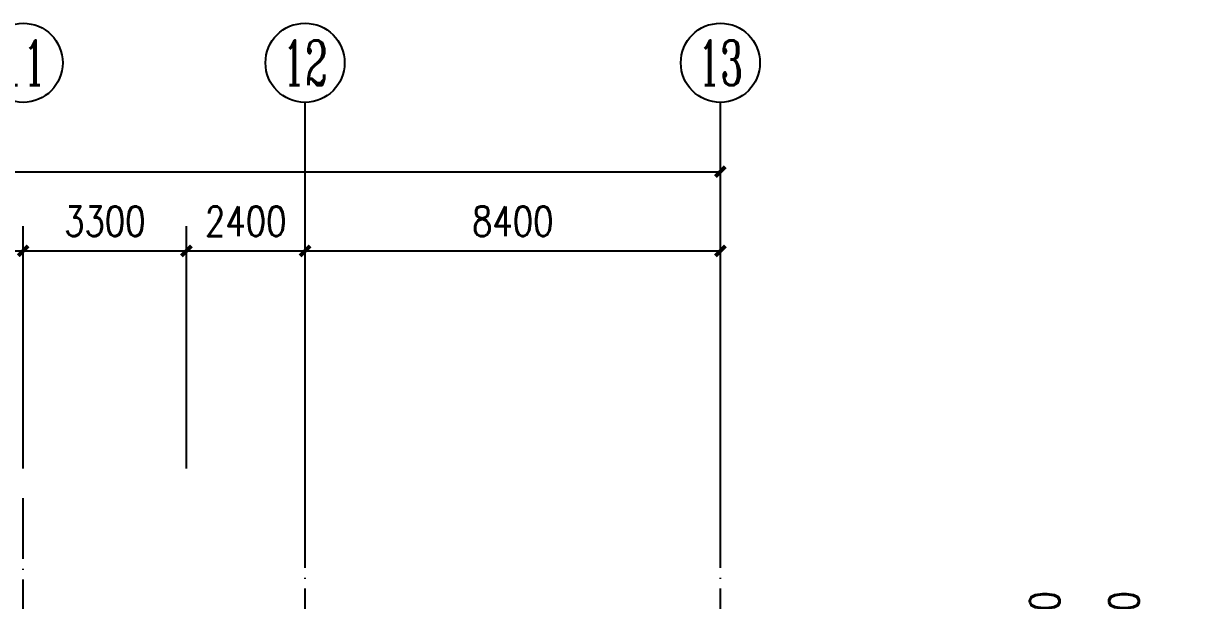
# Model space of a CAD drawing. Extents: x 122060 to 300410, y -425997 to -174060.
# Drawn here: x 241593 to 265044, y -377867 to -366197 of the extents above; entities that cross this region are included whole.
import ezdxf
from ezdxf.enums import TextEntityAlignment as Align

# ---------------------------------------------------------------- set-up
doc = ezdxf.new("R2010")
doc.units = 0
doc.header["$LTSCALE"] = 1000
doc.header["$MEASUREMENT"] = 0
doc.linetypes.add('DOTE', pattern=[2.42, 2, -0.2, 0.02, -0.2])
doc.layers.get('0').update_dxf_attribs({"linetype": 'CONTINUOUS'})
doc.layers.get('Defpoints').update_dxf_attribs({"linetype": 'CONTINUOUS'})
for name, color, linetype in [('AXIS', 3, 'CONTINUOUS'), ('AXIS_TEXT', 7, 'CONTINUOUS'), ('DOTE', 1, 'CONTINUOUS')]:
    doc.layers.add(name, color=color, linetype=linetype)
doc.styles.add('_TCH_AXIS', font='COMPLEX', dxfattribs={"bigfont": 'GBCBIG'})
doc.styles.add('COMPLEX', font='COMPLEX')
doc.styles.add('dim_font', font='SIMPLEX.shx', dxfattribs={"width": 0.8})
doc.dimstyles.new('DIMN200', dxfattribs={"dimscale": 2, "dimtxt": 300, "dimasz": 100, "dimexe": 250, "dimexo": 300, "dimgap": 150, "dimtad": 1, "dimdec": 0, "dimzin": 0, "dimdsep": 46, "dimtxsty": 'dim_font', "dimblk": 'ARCHTICK', "dimcen": 0.09, "dimclrt": 7, "dimazin": 2, "dimtfac": 1, "dimtdec": 0, "dimtix": 1, "dimtmove": 2, "dimatfit": 3, "dimfxl": 0, "dimtolj": 1, "dimtzin": 0, "dimarcsym": 0})

# ---------------------------------------------------------------- blocks, each defined once
blk = doc.blocks.new('_ArchTick')
at = {"color": 0, "linetype": 'ByBlock', "const_width": 0.4}
blk.add_lwpolyline([(-0.5, -0.5), (0.5, 0.5)], dxfattribs=at)
blk = doc.blocks.new('*D42')
at = {"layer": 'AXIS', "color": 0, "lineweight": -2}
for p, q in [((258344, -379026), (263444, -379026)), ((262944, -379626), (262944, -379026)), ((258344, -379626), (263444, -379626))]:
    blk.add_line(p, q, dxfattribs=at)
at = {"layer": 'Defpoints', "color": 0}
for p in [(257744, -379026), (262944, -379026), (257744, -379626)]:
    blk.add_point(p, dxfattribs=at)
at = {"layer": 'AXIS', "color": 0, "lineweight": -2, "xscale": 200, "yscale": 200, "zscale": 200}
for p, rotation in [((262944, -379026), 90), ((262944, -379626), 270)]:
    blk.add_blockref('_ArchTick', p, dxfattribs=dict(at, rotation=rotation))
at = {"layer": 'AXIS', "color": 7, "insert": (262254, -378286), "char_height": 600, "attachment_point": 5, "rotation": 90, "style": 'dim_font'}
blk.add_mtext('\\A1;600', dxfattribs=at)
blk = doc.blocks.new('*D45')
at = {"layer": 'AXIS', "color": 0, "lineweight": -2}
for p, q in [((258344, -379026), (265044, -379026)), ((264544, -379626), (264544, -379026)), ((258344, -379626), (265044, -379626))]:
    blk.add_line(p, q, dxfattribs=at)
at = {"layer": 'Defpoints', "color": 0}
for p in [(257744, -379026), (264544, -379026), (257744, -379626)]:
    blk.add_point(p, dxfattribs=at)
at = {"layer": 'AXIS', "color": 0, "lineweight": -2, "xscale": 200, "yscale": 200, "zscale": 200}
for p, rotation in [((264544, -379026), 90), ((264544, -379626), 270)]:
    blk.add_blockref('_ArchTick', p, dxfattribs=dict(at, rotation=rotation))
at = {"layer": 'AXIS', "color": 7, "insert": (263854, -378286), "char_height": 600, "attachment_point": 5, "rotation": 90, "style": 'dim_font'}
blk.add_mtext('\\A1;600', dxfattribs=at)
blk = doc.blocks.new('*D70')
at = {"layer": 'AXIS', "color": 0, "lineweight": -2}
for p, q in [((237393, -375197), (237393, -370297)), ((241593, -375197), (241593, -370297)), ((237393, -370797), (241593, -370797))]:
    blk.add_line(p, q, dxfattribs=at)
at = {"layer": 'Defpoints', "color": 0}
for p in [(241593, -370797), (237393, -375797), (241593, -375797)]:
    blk.add_point(p, dxfattribs=at)
at = {"layer": 'AXIS', "color": 0, "lineweight": -2, "xscale": 200, "yscale": 200, "zscale": 200, "rotation": 180}
blk.add_blockref('_ArchTick', (237393, -370797), dxfattribs=at)
at = {"layer": 'AXIS', "color": 0, "lineweight": -2, "xscale": 200, "yscale": 200, "zscale": 200}
blk.add_blockref('_ArchTick', (241593, -370797), dxfattribs=at)
at = {"layer": 'AXIS', "color": 7, "insert": (239493, -370197), "char_height": 600, "attachment_point": 5, "style": 'dim_font'}
blk.add_mtext('\\A1;4200', dxfattribs=at)
blk = doc.blocks.new('*D71')
at = {"layer": 'AXIS', "color": 0, "lineweight": -2}
for p, q in [((241593, -375197), (241593, -370297)), ((244893, -375197), (244893, -370297)), ((241593, -370797), (244893, -370797))]:
    blk.add_line(p, q, dxfattribs=at)
at = {"layer": 'Defpoints', "color": 0}
for p in [(244893, -370797), (241593, -375797), (244893, -375797)]:
    blk.add_point(p, dxfattribs=at)
at = {"layer": 'AXIS', "color": 0, "lineweight": -2, "xscale": 200, "yscale": 200, "zscale": 200, "rotation": 180}
blk.add_blockref('_ArchTick', (241593, -370797), dxfattribs=at)
at = {"layer": 'AXIS', "color": 0, "lineweight": -2, "xscale": 200, "yscale": 200, "zscale": 200}
blk.add_blockref('_ArchTick', (244893, -370797), dxfattribs=at)
at = {"layer": 'AXIS', "color": 7, "insert": (243243, -370197), "char_height": 600, "attachment_point": 5, "style": 'dim_font'}
blk.add_mtext('\\A1;3300', dxfattribs=at)
blk = doc.blocks.new('*D72')
at = {"layer": 'AXIS', "color": 0, "lineweight": -2}
for p, q in [((244893, -375197), (244893, -370297)), ((247293, -375197), (247293, -370297)), ((244893, -370797), (247293, -370797))]:
    blk.add_line(p, q, dxfattribs=at)
at = {"layer": 'Defpoints', "color": 0}
for p in [(247293, -370797), (244893, -375797), (247293, -375797)]:
    blk.add_point(p, dxfattribs=at)
at = {"layer": 'AXIS', "color": 0, "lineweight": -2, "xscale": 200, "yscale": 200, "zscale": 200, "rotation": 180}
blk.add_blockref('_ArchTick', (244893, -370797), dxfattribs=at)
at = {"layer": 'AXIS', "color": 0, "lineweight": -2, "xscale": 200, "yscale": 200, "zscale": 200}
blk.add_blockref('_ArchTick', (247293, -370797), dxfattribs=at)
at = {"layer": 'AXIS', "color": 7, "insert": (246093, -370197), "char_height": 600, "attachment_point": 5, "style": 'dim_font'}
blk.add_mtext('\\A1;2400', dxfattribs=at)
blk = doc.blocks.new('*D73')
at = {"layer": 'AXIS', "color": 0, "lineweight": -2}
for p, q in [((247293, -375197), (247293, -370297)), ((255693, -375197), (255693, -370297)), ((247293, -370797), (255693, -370797))]:
    blk.add_line(p, q, dxfattribs=at)
at = {"layer": 'Defpoints', "color": 0}
for p in [(255693, -370797), (247293, -375797), (255693, -375797)]:
    blk.add_point(p, dxfattribs=at)
at = {"layer": 'AXIS', "color": 0, "lineweight": -2, "xscale": 200, "yscale": 200, "zscale": 200, "rotation": 180}
blk.add_blockref('_ArchTick', (247293, -370797), dxfattribs=at)
at = {"layer": 'AXIS', "color": 0, "lineweight": -2, "xscale": 200, "yscale": 200, "zscale": 200}
blk.add_blockref('_ArchTick', (255693, -370797), dxfattribs=at)
at = {"layer": 'AXIS', "color": 7, "insert": (251493, -370197), "char_height": 600, "attachment_point": 5, "style": 'dim_font'}
blk.add_mtext('\\A1;8400', dxfattribs=at)
blk = doc.blocks.new('*D74')
at = {"layer": 'AXIS', "color": 0, "lineweight": -2}
for p, q in [((160293, -375197), (160293, -368697)), ((255693, -375197), (255693, -368697)), ((160293, -369197), (255693, -369197))]:
    blk.add_line(p, q, dxfattribs=at)
at = {"layer": 'Defpoints', "color": 0}
for p in [(255693, -369197), (160293, -375797), (255693, -375797)]:
    blk.add_point(p, dxfattribs=at)
at = {"layer": 'AXIS', "color": 0, "lineweight": -2, "xscale": 200, "yscale": 200, "zscale": 200, "rotation": 180}
blk.add_blockref('_ArchTick', (160293, -369197), dxfattribs=at)
at = {"layer": 'AXIS', "color": 0, "lineweight": -2, "xscale": 200, "yscale": 200, "zscale": 200}
blk.add_blockref('_ArchTick', (255693, -369197), dxfattribs=at)
at = {"layer": 'AXIS', "color": 7, "insert": (207993, -368597), "char_height": 600, "attachment_point": 5, "style": 'dim_font'}
blk.add_mtext('\\A1;95400', dxfattribs=at)
blk = doc.blocks.new('_AXISO')
blk.add_circle((0, 0), 0.5)
at = {"layer": 'AXIS_TEXT', "style": 'COMPLEX', "width": 1.041667}
blk.add_attdef('A', text='', height=0.56, dxfattribs=at).set_placement((-0.25, -0.28), (0.25, -0.28), align=Align.FIT)

msp = doc.modelspace()

# ---------------------------------------------------------------- linework, layer by layer
at = {"layer": 'AXIS'}
for p, q in [((247292.7, -375796.5), (247292.7, -367796.5)), ((255692.7, -375796.5), (255692.7, -367796.5))]:
    msp.add_line(p, q, dxfattribs=at)
at = {"layer": 'DOTE', "linetype": 'DOTE'}
for p, q in [((247292.7, -401400.9), (247292.7, -374585.9)), ((255692.7, -401400.9), (255692.7, -374585.9)), ((241592.7, -401218.4), (241592.7, -375796.5))]:
    msp.add_line(p, q, dxfattribs=at)

# ---------------------------------------------------------------- block references
at = {"layer": 'AXIS'}
ref = msp.add_blockref('_AXISO', (241592.7, -366996.5), dxfattribs=dict(at, xscale=1600, yscale=1600, zscale=1600))
ref.add_attrib('A', '11', dxfattribs={"layer": 'AXIS_TEXT', "height": 905.1, "style": '_TCH_AXIS', "width": 0.875}).set_placement((241140.2, -367449.1), (242045.3, -367449.1), align=Align.FIT)
ref = msp.add_blockref('_AXISO', (247292.7, -366996.5), dxfattribs=dict(at, xscale=1600, yscale=1600, zscale=1600))
ref.add_attrib('A', '12', dxfattribs={"layer": 'AXIS_TEXT', "height": 905.1, "style": '_TCH_AXIS', "width": 0.724138}).set_placement((246840.2, -367449.1), (247745.3, -367449.1), align=Align.FIT)
ref = msp.add_blockref('_AXISO', (255692.7, -366996.5), dxfattribs=dict(at, xscale=1600, yscale=1600, zscale=1600))
ref.add_attrib('A', '13', dxfattribs={"layer": 'AXIS_TEXT', "height": 905.1, "style": '_TCH_AXIS', "width": 0.724138}).set_placement((255240.2, -367449.1), (256145.3, -367449.1), align=Align.FIT)

# ---------------------------------------------------------------- dimensions: what is measured, and where the dimension line sits
for p1, p2, distance, picture, middle in [((160292.7, -375796.5), (255692.7, -375796.5), 6600, '*D74', (207992.7, -368596.5)), ((237392.7, -375796.5), (241592.7, -375796.5), 5000, '*D70', (239492.7, -370196.5)), ((241592.7, -375796.5), (244892.7, -375796.5), 5000, '*D71', (243242.7, -370196.5)), ((244892.7, -375796.5), (247292.7, -375796.5), 5000, '*D72', (246092.7, -370196.5)), ((247292.7, -375796.5), (255692.7, -375796.5), 5000, '*D73', (251492.7, -370196.5))]:
    dim = msp.add_aligned_dim(p1=p1, p2=p2, distance=distance, dimstyle='DIMN200', dxfattribs=at)
    dim.commit()
    dim.dimension.update_dxf_attribs({"geometry": picture, "text_midpoint": middle})
for base, picture, middle in [((262944.4, -379025.6), '*D42', (262254.4, -378285.6)), ((264544.4, -379025.6), '*D45', (263854.4, -378285.6))]:
    dim = msp.add_linear_dim(base=base, p1=(257744.4, -379625.6), p2=(257744.4, -379025.6), angle=90, dimstyle='DIMN200', dxfattribs=at)
    dim.commit()
    dim.dimension.update_dxf_attribs({"geometry": picture, "text_midpoint": middle, "dimtype": 129})

doc.saveas('drawing.dxf')
